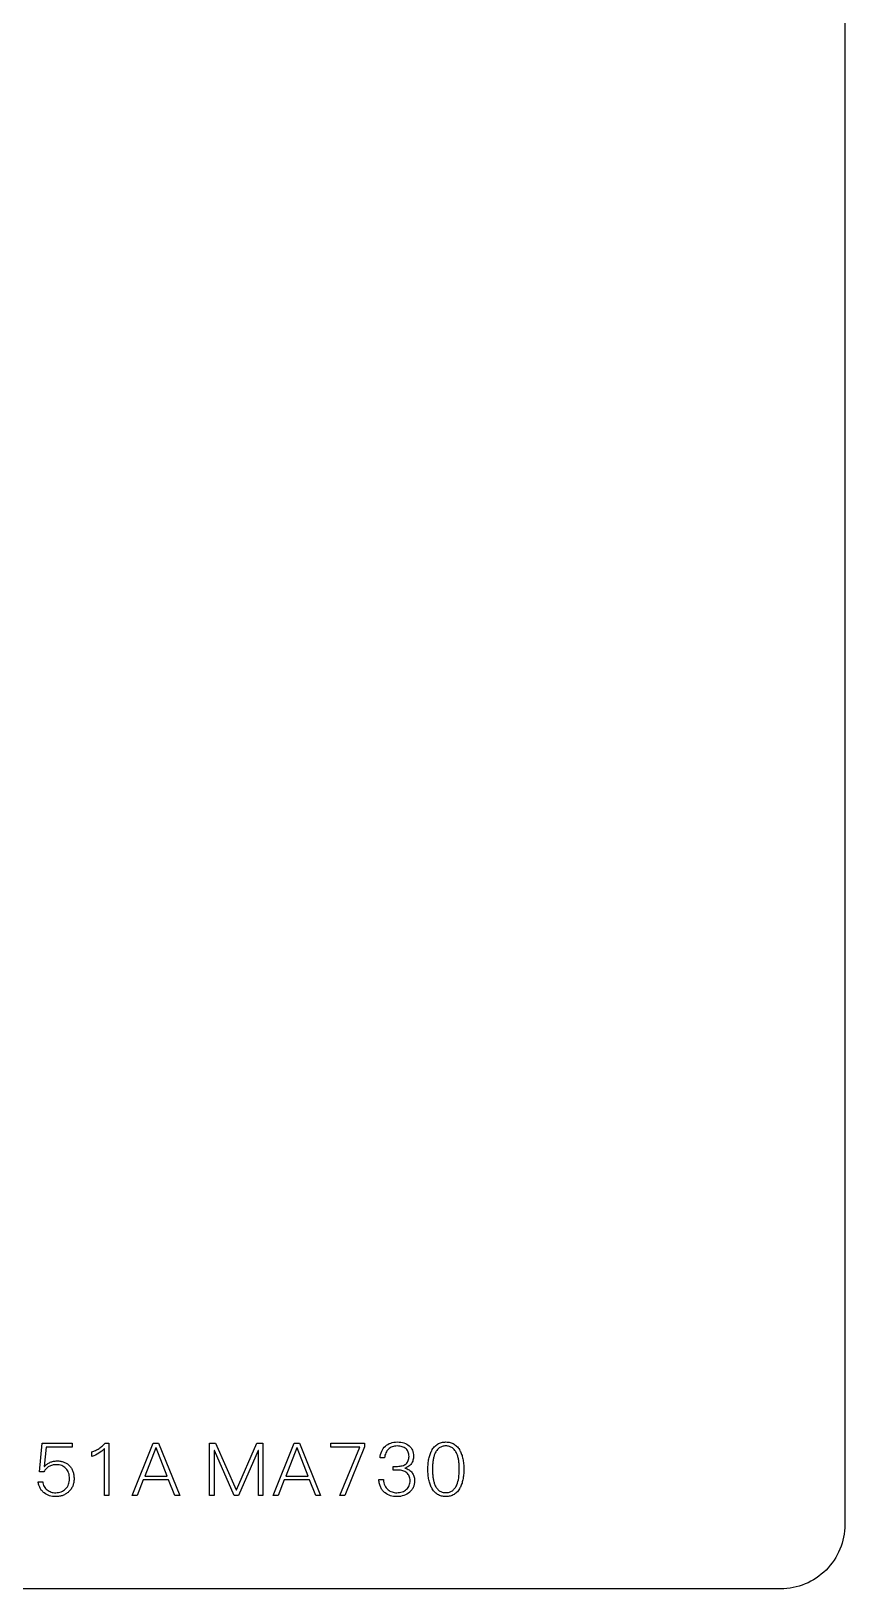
# Model space of a CAD drawing. Extents: x -100 to 100, y -100 to 100.
# Drawn here: x 49.4 to 100, y -100 to -3 of the extents above; entities that cross this region are included whole.
import ezdxf

# ---------------------------------------------------------------- set-up
doc = ezdxf.new("R2010")
doc.units = 0
doc.header["$MEASUREMENT"] = 0
doc.layers.get('0').update_dxf_attribs({"linetype": 'CONTINUOUS'})

msp = doc.modelspace()

# ---------------------------------------------------------------- linework, layer by layer
msp.add_lwpolyline([(100.000479, -0.249997), (100.000479, -95.99999), (100.000479, -95.99999, -0.414214), (96.000488, -99.99999), (96.000488, -99.99999), (0.250477, -99.99999)], format="xyb")
for points in [[(50.043672, -90.916074), (51.896455, -90.916074), (51.896455, -90.916074), (51.896455, -91.172891), (51.896455, -91.172891), (50.277559, -91.172891), (50.277559, -91.172891), (50.16291, -92.379043), (50.16291, -92.379043), (50.176665, -92.379043), (50.176665, -92.379043), (50.214424, -92.336836), (50.214424, -92.336836), (50.254346, -92.297354), (50.254346, -92.297354), (50.296411, -92.260596), (50.296411, -92.260596), (50.340625, -92.226553), (50.340625, -92.226553), (50.386982, -92.195234), (50.386982, -92.195234), (50.435498, -92.16665), (50.435498, -92.16665), (50.486162, -92.140781), (50.486162, -92.140781), (50.53897, -92.117627), (50.53897, -92.117627), (50.587773, -92.097207), (50.587773, -92.097207), (50.637856, -92.079512), (50.637856, -92.079512), (50.689233, -92.064531), (50.689233, -92.064531), (50.741909, -92.052285), (50.741909, -92.052285), (50.795869, -92.042744), (50.795869, -92.042744), (50.851108, -92.035938), (50.851108, -92.035938), (50.907642, -92.031855), (50.907642, -92.031855), (50.965474, -92.030498), (50.965474, -92.030498), (51.023247, -92.031621), (51.023247, -92.031621), (51.079629, -92.035), (51.079629, -92.035), (51.1346, -92.040654), (51.1346, -92.040654), (51.188184, -92.048545), (51.188184, -92.048545), (51.240371, -92.058711), (51.240371, -92.058711), (51.291167, -92.071123), (51.291167, -92.071123), (51.340552, -92.085791), (51.340552, -92.085791), (51.388545, -92.102725), (51.388545, -92.102725), (51.435142, -92.121914), (51.435142, -92.121914), (51.480337, -92.143359), (51.480337, -92.143359), (51.524146, -92.167061), (51.524146, -92.167061), (51.566543, -92.193018), (51.566543, -92.193018), (51.607549, -92.22123), (51.607549, -92.22123), (51.647158, -92.251699), (51.647158, -92.251699), (51.685376, -92.284434), (51.685376, -92.284434), (51.722183, -92.319424), (51.722183, -92.319424), (51.758291, -92.358672), (51.758291, -92.358672), (51.792056, -92.399609), (51.792056, -92.399609), (51.823496, -92.442227), (51.823496, -92.442227), (51.852598, -92.486523), (51.852598, -92.486523), (51.87939, -92.53251), (51.87939, -92.53251), (51.903843, -92.580186), (51.903843, -92.580186), (51.925957, -92.629541), (51.925957, -92.629541), (51.945762, -92.680576), (51.945762, -92.680576), (51.963223, -92.733291), (51.963223, -92.733291), (51.978364, -92.787705), (51.978364, -92.787705), (51.991182, -92.843789), (51.991182, -92.843789), (52.001655, -92.901563), (52.001655, -92.901563), (52.009805, -92.961025), (52.009805, -92.961025), (52.015635, -93.022168), (52.015635, -93.022168), (52.019121, -93.08499), (52.019121, -93.08499), (52.020283, -93.149502), (52.020283, -93.149502), (52.018984, -93.209063), (52.018984, -93.209063), (52.015049, -93.267383), (52.015049, -93.267383), (52.008511, -93.324434), (52.008511, -93.324434), (51.99936, -93.380244), (51.99936, -93.380244), (51.987588, -93.434785), (51.987588, -93.434785), (51.973208, -93.488086), (51.973208, -93.488086), (51.956206, -93.540127), (51.956206, -93.540127), (51.936582, -93.590918), (51.936582, -93.590918), (51.914351, -93.640449), (51.914351, -93.640449), (51.889507, -93.68873), (51.889507, -93.68873), (51.862046, -93.735752), (51.862046, -93.735752), (51.831963, -93.781523), (51.831963, -93.781523), (51.799268, -93.826045), (51.799268, -93.826045), (51.763965, -93.869307), (51.763965, -93.869307), (51.726045, -93.911309), (51.726045, -93.911309), (51.685498, -93.95207), (51.685498, -93.95207), (51.644741, -93.988721), (51.644741, -93.988721), (51.602734, -94.023008), (51.602734, -94.023008), (51.559463, -94.054941), (51.559463, -94.054941), (51.514951, -94.084492), (51.514951, -94.084492), (51.469175, -94.111689), (51.469175, -94.111689), (51.422148, -94.136523), (51.422148, -94.136523), (51.373867, -94.158984), (51.373867, -94.158984), (51.324336, -94.179082), (51.324336, -94.179082), (51.273555, -94.196826), (51.273555, -94.196826), (51.221504, -94.212197), (51.221504, -94.212197), (51.168218, -94.225195), (51.168218, -94.225195), (51.113667, -94.23585), (51.113667, -94.23585), (51.057861, -94.244121), (51.057861, -94.244121), (51.000806, -94.250029), (51.000806, -94.250029), (50.942495, -94.253574), (50.942495, -94.253574), (50.88292, -94.254766), (50.88292, -94.254766), (50.77939, -94.251104), (50.77939, -94.251104), (50.679697, -94.240146), (50.679697, -94.240146), (50.583901, -94.221865), (50.583901, -94.221865), (50.491958, -94.196279), (50.491958, -94.196279), (50.403892, -94.163398), (50.403892, -94.163398), (50.319688, -94.123193), (50.319688, -94.123193), (50.23937, -94.075684), (50.23937, -94.075684), (50.16291, -94.020859), (50.16291, -94.020859), (50.122217, -93.988584), (50.122217, -93.988584), (50.083862, -93.954795), (50.083862, -93.954795), (50.047847, -93.919512), (50.047847, -93.919512), (50.014141, -93.882705), (50.014141, -93.882705), (49.982773, -93.844404), (49.982773, -93.844404), (49.953745, -93.804609), (49.953745, -93.804609), (49.927026, -93.763291), (49.927026, -93.763291), (49.902646, -93.720469), (49.902646, -93.720469), (49.880596, -93.676162), (49.880596, -93.676162), (49.860864, -93.630332), (49.860864, -93.630332), (49.843477, -93.582998), (49.843477, -93.582998), (49.828408, -93.53416), (49.828408, -93.53416), (49.815669, -93.483828), (49.815669, -93.483828), (49.805269, -93.431982), (49.805269, -93.431982), (49.797192, -93.378633), (49.797192, -93.378633), (49.79144, -93.323779), (49.79144, -93.323779), (50.071182, -93.323779), (50.071182, -93.323779), (50.083516, -93.405117), (50.083516, -93.405117), (50.102144, -93.481709), (50.102144, -93.481709), (50.127075, -93.553584), (50.127075, -93.553584), (50.15832, -93.620732), (50.15832, -93.620732), (50.195874, -93.683145), (50.195874, -93.683145), (50.239727, -93.74083), (50.239727, -93.74083), (50.289883, -93.793789), (50.289883, -93.793789), (50.346357, -93.842012), (50.346357, -93.842012), (50.402896, -93.881777), (50.402896, -93.881777), (50.462441, -93.91624), (50.462441, -93.91624), (50.524995, -93.94541), (50.524995, -93.94541), (50.590562, -93.969268), (50.590562, -93.969268), (50.659136, -93.987832), (50.659136, -93.987832), (50.730718, -94.001084), (50.730718, -94.001084), (50.805317, -94.009043), (50.805317, -94.009043), (50.88292, -94.011689), (50.88292, -94.011689), (50.973789, -94.007891), (50.973789, -94.007891), (51.06063, -93.996504), (51.06063, -93.996504), (51.143481, -93.97751), (51.143481, -93.97751), (51.222295, -93.950928), (51.222295, -93.950928), (51.297114, -93.916748), (51.297114, -93.916748), (51.36791, -93.874971), (51.36791, -93.874971), (51.434697, -93.825605), (51.434697, -93.825605), (51.497461, -93.768633), (51.497461, -93.768633), (51.554429, -93.703779), (51.554429, -93.703779), (51.603809, -93.635352), (51.603809, -93.635352), (51.645576, -93.56333), (51.645576, -93.56333), (51.679761, -93.487734), (51.679761, -93.487734), (51.706357, -93.408545), (51.706357, -93.408545), (51.725342, -93.325791), (51.725342, -93.325791), (51.736743, -93.239434), (51.736743, -93.239434), (51.740542, -93.149502), (51.740542, -93.149502), (51.736953, -93.047959), (51.736953, -93.047959), (51.726206, -92.952012), (51.726206, -92.952012), (51.708281, -92.86165), (51.708281, -92.86165), (51.683203, -92.776875), (51.683203, -92.776875), (51.650957, -92.697705), (51.650957, -92.697705), (51.611543, -92.624102), (51.611543, -92.624102), (51.564976, -92.556104), (51.564976, -92.556104), (51.51123, -92.493691), (51.51123, -92.493691), (51.453682, -92.441025), (51.453682, -92.441025), (51.391123, -92.395381), (51.391123, -92.395381), (51.32355, -92.356758), (51.32355, -92.356758), (51.250967, -92.325146), (51.250967, -92.325146), (51.173359, -92.300576), (51.173359, -92.300576), (51.090732, -92.283018), (51.090732, -92.283018), (51.003101, -92.27248), (51.003101, -92.27248), (50.910444, -92.268975), (50.910444, -92.268975), (50.849243, -92.270693), (50.849243, -92.270693), (50.789492, -92.27585), (50.789492, -92.27585), (50.731152, -92.284453), (50.731152, -92.284453), (50.674258, -92.296484), (50.674258, -92.296484), (50.618799, -92.311973), (50.618799, -92.311973), (50.564766, -92.330889), (50.564766, -92.330889), (50.512163, -92.353252), (50.512163, -92.353252), (50.461011, -92.379043), (50.461011, -92.379043), (50.410913, -92.409209), (50.410913, -92.409209), (50.363838, -92.442383), (50.363838, -92.442383), (50.319775, -92.478574), (50.319775, -92.478574), (50.278706, -92.517773), (50.278706, -92.517773), (50.240664, -92.559971), (50.240664, -92.559971), (50.20562, -92.605186), (50.20562, -92.605186), (50.173579, -92.653418), (50.173579, -92.653418), (50.14457, -92.704658), (50.14457, -92.704658), (49.878569, -92.704658), (49.878569, -92.704658), (50.043672, -90.916074)], [(54.192261, -90.916074), (54.192261, -94.190557), (54.192261, -94.190557), (53.91252, -94.190557), (53.91252, -94.190557), (53.91252, -91.264609), (53.91252, -91.264609), (53.83104, -91.347383), (53.83104, -91.347383), (53.744839, -91.423701), (53.744839, -91.423701), (53.653896, -91.493564), (53.653896, -91.493564), (53.558232, -91.556982), (53.558232, -91.556982), (53.457842, -91.613945), (53.457842, -91.613945), (53.352715, -91.664463), (53.352715, -91.664463), (53.242861, -91.708535), (53.242861, -91.708535), (53.128286, -91.746152), (53.128286, -91.746152), (53.128286, -91.461816), (53.128286, -91.461816), (53.186553, -91.443535), (53.186553, -91.443535), (53.244365, -91.423115), (53.244365, -91.423115), (53.301768, -91.400547), (53.301768, -91.400547), (53.358735, -91.37583), (53.358735, -91.37583), (53.415283, -91.348955), (53.415283, -91.348955), (53.471387, -91.319932), (53.471387, -91.319932), (53.52707, -91.28876), (53.52707, -91.28876), (53.58231, -91.255439), (53.58231, -91.255439), (53.635479, -91.219033), (53.635479, -91.219033), (53.687217, -91.180918), (53.687217, -91.180918), (53.73752, -91.141074), (53.73752, -91.141074), (53.786396, -91.099512), (53.786396, -91.099512), (53.833828, -91.05623), (53.833828, -91.05623), (53.879844, -91.01123), (53.879844, -91.01123), (53.924409, -90.964512), (53.924409, -90.964512), (53.967549, -90.916074), (53.967549, -90.916074), (54.192261, -90.916074)], [(56.955859, -90.916074), (57.286055, -90.916074), (57.286055, -90.916074), (58.597671, -94.190557), (58.597671, -94.190557), (58.29042, -94.190557), (58.29042, -94.190557), (57.909771, -93.213711), (57.909771, -93.213711), (56.332144, -93.213711), (56.332144, -93.213711), (55.951489, -94.190557), (55.951489, -94.190557), (55.644229, -94.190557), (55.644229, -94.190557), (56.955859, -90.916074)], [(60.459644, -90.916074), (60.831099, -90.916074), (60.831099, -90.916074), (62.115225, -93.837422), (62.115225, -93.837422), (62.128975, -93.837422), (62.128975, -93.837422), (63.403921, -90.916074), (63.403921, -90.916074), (63.775391, -90.916074), (63.775391, -90.916074), (63.775391, -94.190557), (63.775391, -94.190557), (63.495635, -94.190557), (63.495635, -94.190557), (63.495635, -91.379258), (63.495635, -91.379258), (63.48188, -91.379258), (63.48188, -91.379258), (62.252803, -94.190557), (62.252803, -94.190557), (61.982217, -94.190557), (61.982217, -94.190557), (60.757725, -91.379258), (60.757725, -91.379258), (60.739385, -91.379258), (60.739385, -91.379258), (60.739385, -94.190557), (60.739385, -94.190557), (60.459644, -94.190557), (60.459644, -94.190557), (60.459644, -90.916074)], [(65.727231, -90.916074), (66.057441, -90.916074), (66.057441, -90.916074), (67.369058, -94.190557), (67.369058, -94.190557), (67.061797, -94.190557), (67.061797, -94.190557), (66.681147, -93.213711), (66.681147, -93.213711), (65.10353, -93.213711), (65.10353, -93.213711), (64.722881, -94.190557), (64.722881, -94.190557), (64.415605, -94.190557), (64.415605, -94.190557), (65.727231, -90.916074)], [(67.995518, -90.916074), (70.109712, -90.916074), (70.109712, -90.916074), (70.109712, -91.149961), (70.109712, -91.149961), (68.871455, -94.190557), (68.871455, -94.190557), (68.564189, -94.190557), (68.564189, -94.190557), (69.816201, -91.17748), (69.816201, -91.17748), (67.995518, -91.17748), (67.995518, -91.17748), (67.995518, -90.916074)], [(72.139531, -90.851855), (72.251382, -90.855596), (72.251382, -90.855596), (72.357656, -90.866768), (72.357656, -90.866768), (72.458325, -90.8854), (72.458325, -90.8854), (72.553428, -90.911475), (72.553428, -90.911475), (72.642925, -90.94501), (72.642925, -90.94501), (72.726831, -90.986006), (72.726831, -90.986006), (72.805151, -91.034453), (72.805151, -91.034453), (72.877886, -91.090342), (72.877886, -91.090342), (72.942378, -91.152539), (72.942378, -91.152539), (72.998271, -91.219893), (72.998271, -91.219893), (73.045566, -91.292412), (73.045566, -91.292412), (73.084263, -91.370088), (73.084263, -91.370088), (73.114365, -91.45293), (73.114365, -91.45293), (73.135854, -91.540928), (73.135854, -91.540928), (73.148755, -91.634092), (73.148755, -91.634092), (73.153062, -91.732402), (73.153062, -91.732402), (73.150977, -91.801406), (73.150977, -91.801406), (73.144751, -91.867402), (73.144751, -91.867402), (73.134346, -91.930391), (73.134346, -91.930391), (73.119805, -91.990371), (73.119805, -91.990371), (73.101104, -92.047344), (73.101104, -92.047344), (73.078247, -92.101299), (73.078247, -92.101299), (73.05123, -92.152246), (73.05123, -92.152246), (73.020054, -92.200186), (73.020054, -92.200186), (72.984727, -92.245107), (72.984727, -92.245107), (72.945254, -92.287031), (72.945254, -92.287031), (72.901606, -92.325938), (72.901606, -92.325938), (72.853818, -92.361836), (72.853818, -92.361836), (72.80186, -92.394736), (72.80186, -92.394736), (72.745757, -92.424609), (72.745757, -92.424609), (72.685479, -92.451484), (72.685479, -92.451484), (72.621064, -92.475342), (72.621064, -92.475342), (72.690146, -92.498916), (72.690146, -92.498916), (72.755205, -92.526074), (72.755205, -92.526074), (72.81627, -92.556816), (72.81627, -92.556816), (72.873296, -92.591143), (72.873296, -92.591143), (72.926328, -92.629053), (72.926328, -92.629053), (72.975337, -92.670547), (72.975337, -92.670547), (73.020337, -92.715615), (73.020337, -92.715615), (73.061333, -92.764277), (73.061333, -92.764277), (73.09894, -92.816006), (73.09894, -92.816006), (73.131548, -92.870322), (73.131548, -92.870322), (73.159146, -92.927227), (73.159146, -92.927227), (73.181719, -92.986699), (73.181719, -92.986699), (73.199272, -93.04876), (73.199272, -93.04876), (73.211821, -93.113389), (73.211821, -93.113389), (73.219346, -93.180605), (73.219346, -93.180605), (73.221846, -93.2504), (73.221846, -93.2504), (73.22064, -93.304824), (73.22064, -93.304824), (73.217051, -93.358037), (73.217051, -93.358037), (73.211045, -93.41002), (73.211045, -93.41002), (73.202642, -93.460791), (73.202642, -93.460791), (73.191836, -93.510342), (73.191836, -93.510342), (73.178633, -93.558672), (73.178633, -93.558672), (73.163032, -93.605791), (73.163032, -93.605791), (73.145034, -93.65168), (73.145034, -93.65168), (73.124619, -93.696367), (73.124619, -93.696367), (73.101816, -93.739824), (73.101816, -93.739824), (73.076606, -93.782061), (73.076606, -93.782061), (73.049009, -93.823086), (73.049009, -93.823086), (73.018999, -93.862891), (73.018999, -93.862891), (72.986587, -93.901475), (72.986587, -93.901475), (72.951777, -93.938848), (72.951777, -93.938848), (72.91457, -93.975), (72.91457, -93.975), (72.832881, -94.040566), (72.832881, -94.040566), (72.74604, -94.097393), (72.74604, -94.097393), (72.654023, -94.145479), (72.654023, -94.145479), (72.556855, -94.184814), (72.556855, -94.184814), (72.454526, -94.21542), (72.454526, -94.21542), (72.347046, -94.237275), (72.347046, -94.237275), (72.234409, -94.250391), (72.234409, -94.250391), (72.116597, -94.254766), (72.116597, -94.254766), (72.009893, -94.251182), (72.009893, -94.251182), (71.907642, -94.24043), (71.907642, -94.24043), (71.809829, -94.22252), (71.809829, -94.22252), (71.71646, -94.197432), (71.71646, -94.197432), (71.627529, -94.165186), (71.627529, -94.165186), (71.543037, -94.125771), (71.543037, -94.125771), (71.463003, -94.079199), (71.463003, -94.079199), (71.387397, -94.025459), (71.387397, -94.025459), (71.344478, -93.990498), (71.344478, -93.990498), (71.303994, -93.953291), (71.303994, -93.953291), (71.265938, -93.913828), (71.265938, -93.913828), (71.230322, -93.8721), (71.230322, -93.8721), (71.197153, -93.828115), (71.197153, -93.828115), (71.166411, -93.781885), (71.166411, -93.781885), (71.138101, -93.733389), (71.138101, -93.733389), (71.112231, -93.682637), (71.112231, -93.682637), (71.088804, -93.629629), (71.088804, -93.629629), (71.067808, -93.574365), (71.067808, -93.574365), (71.049243, -93.516846), (71.049243, -93.516846), (71.03312, -93.457061), (71.03312, -93.457061), (71.019438, -93.395029), (71.019438, -93.395029), (71.008188, -93.330723), (71.008188, -93.330723), (70.99937, -93.26417), (70.99937, -93.26417), (70.992993, -93.195361), (70.992993, -93.195361), (71.277334, -93.195361), (71.277334, -93.195361), (71.285933, -93.296621), (71.285933, -93.296621), (71.302563, -93.391709), (71.302563, -93.391709), (71.327207, -93.480635), (71.327207, -93.480635), (71.359888, -93.563398), (71.359888, -93.563398), (71.400581, -93.64001), (71.400581, -93.64001), (71.449312, -93.710449), (71.449312, -93.710449), (71.506069, -93.774717), (71.506069, -93.774717), (71.570845, -93.832832), (71.570845, -93.832832), (71.627451, -93.874756), (71.627451, -93.874756), (71.687222, -93.911084), (71.687222, -93.911084), (71.750132, -93.941826), (71.750132, -93.941826), (71.816206, -93.966973), (71.816206, -93.966973), (71.88542, -93.986543), (71.88542, -93.986543), (71.957798, -94.000508), (71.957798, -94.000508), (72.03333, -94.008896), (72.03333, -94.008896), (72.112007, -94.011689), (72.112007, -94.011689), (72.202803, -94.00833), (72.202803, -94.00833), (72.289438, -93.998223), (72.289438, -93.998223), (72.371914, -93.981377), (72.371914, -93.981377), (72.450234, -93.957803), (72.450234, -93.957803), (72.524399, -93.9275), (72.524399, -93.9275), (72.594404, -93.890439), (72.594404, -93.890439), (72.660269, -93.84666), (72.660269, -93.84666), (72.721958, -93.796143), (72.721958, -93.796143), (72.773545, -93.740615), (72.773545, -93.740615), (72.818267, -93.681787), (72.818267, -93.681787), (72.856099, -93.619648), (72.856099, -93.619648), (72.887065, -93.554229), (72.887065, -93.554229), (72.911143, -93.485508), (72.911143, -93.485508), (72.92834, -93.413496), (72.92834, -93.413496), (72.938652, -93.338184), (72.938652, -93.338184), (72.942095, -93.25957), (72.942095, -93.25957), (72.938799, -93.185762), (72.938799, -93.185762), (72.928906, -93.115684), (72.928906, -93.115684), (72.912427, -93.049326), (72.912427, -93.049326), (72.889355, -92.986699), (72.889355, -92.986699), (72.859688, -92.927803), (72.859688, -92.927803), (72.823418, -92.872617), (72.823418, -92.872617), (72.780566, -92.821162), (72.780566, -92.821162), (72.731123, -92.773447), (72.731123, -92.773447), (72.678311, -92.732598), (72.678311, -92.732598), (72.620781, -92.697197), (72.620781, -92.697197), (72.558506, -92.667246), (72.558506, -92.667246), (72.491514, -92.642744), (72.491514, -92.642744), (72.419775, -92.623682), (72.419775, -92.623682), (72.34332, -92.610059), (72.34332, -92.610059), (72.262124, -92.601895), (72.262124, -92.601895), (72.176201, -92.59917), (72.176201, -92.59917), (71.887285, -92.59917), (71.887285, -92.59917), (71.887285, -92.369863), (71.887285, -92.369863), (72.148696, -92.369863), (72.148696, -92.369863), (72.232397, -92.367354), (72.232397, -92.367354), (72.311504, -92.359834), (72.311504, -92.359834), (72.386025, -92.347295), (72.386025, -92.347295), (72.455957, -92.329736), (72.455957, -92.329736), (72.521313, -92.307168), (72.521313, -92.307168), (72.58208, -92.27958), (72.58208, -92.27958), (72.638257, -92.246973), (72.638257, -92.246973), (72.689863, -92.209355), (72.689863, -92.209355), (72.732852, -92.16499), (72.732852, -92.16499), (72.770117, -92.116777), (72.770117, -92.116777), (72.80165, -92.064678), (72.80165, -92.064678), (72.827441, -92.008711), (72.827441, -92.008711), (72.8475, -91.948877), (72.8475, -91.948877), (72.861836, -91.885176), (72.861836, -91.885176), (72.870435, -91.817598), (72.870435, -91.817598), (72.873296, -91.746152), (72.873296, -91.746152), (72.870356, -91.675635), (72.870356, -91.675635), (72.861553, -91.608564), (72.861553, -91.608564), (72.84686, -91.544941), (72.84686, -91.544941), (72.826294, -91.484746), (72.826294, -91.484746), (72.799849, -91.427998), (72.799849, -91.427998), (72.767524, -91.374678), (72.767524, -91.374678), (72.729336, -91.324805), (72.729336, -91.324805), (72.685273, -91.278379), (72.685273, -91.278379), (72.633594, -91.236445), (72.633594, -91.236445), (72.577207, -91.200117), (72.577207, -91.200117), (72.516084, -91.169375), (72.516084, -91.169375), (72.450234, -91.144229), (72.450234, -91.144229), (72.379648, -91.124658), (72.379648, -91.124658), (72.304336, -91.110693), (72.304336, -91.110693), (72.224302, -91.102305), (72.224302, -91.102305), (72.139531, -91.099512), (72.139531, -91.099512), (72.054761, -91.102588), (72.054761, -91.102588), (71.974712, -91.111836), (71.974712, -91.111836), (71.899399, -91.127246), (71.899399, -91.127246), (71.828813, -91.148818), (71.828813, -91.148818), (71.762964, -91.176543), (71.762964, -91.176543), (71.701841, -91.210439), (71.701841, -91.210439), (71.645439, -91.250498), (71.645439, -91.250498), (71.593774, -91.296709), (71.593774, -91.296709), (71.544766, -91.347373), (71.544766, -91.347373), (71.500913, -91.403057), (71.500913, -91.403057), (71.462212, -91.46375), (71.462212, -91.46375), (71.428687, -91.529463), (71.428687, -91.529463), (71.400298, -91.600186), (71.400298, -91.600186), (71.377085, -91.675928), (71.377085, -91.675928), (71.359023, -91.756689), (71.359023, -91.756689), (71.346133, -91.842461), (71.346133, -91.842461), (71.066382, -91.842461), (71.066382, -91.842461), (71.080698, -91.730742), (71.080698, -91.730742), (71.103066, -91.624912), (71.103066, -91.624912), (71.133447, -91.524941), (71.133447, -91.524941), (71.171851, -91.430859), (71.171851, -91.430859), (71.218281, -91.342646), (71.218281, -91.342646), (71.272744, -91.260313), (71.272744, -91.260313), (71.335239, -91.183857), (71.335239, -91.183857), (71.405752, -91.113271), (71.405752, -91.113271), (71.479409, -91.052002), (71.479409, -91.052002), (71.558237, -90.998906), (71.558237, -90.998906), (71.642222, -90.953975), (71.642222, -90.953975), (71.731357, -90.917217), (71.731357, -90.917217), (71.825669, -90.888623), (71.825669, -90.888623), (71.925117, -90.868193), (71.925117, -90.868193), (72.029741, -90.855947), (72.029741, -90.855947), (72.139531, -90.851855)], [(75.164512, -90.851855), (75.23729, -90.853975), (75.23729, -90.853975), (75.307695, -90.860313), (75.307695, -90.860313), (75.375737, -90.870889), (75.375737, -90.870889), (75.441406, -90.885684), (75.441406, -90.885684), (75.504722, -90.904717), (75.504722, -90.904717), (75.565664, -90.927969), (75.565664, -90.927969), (75.624243, -90.955439), (75.624243, -90.955439), (75.680464, -90.987158), (75.680464, -90.987158), (75.734302, -91.023086), (75.734302, -91.023086), (75.785801, -91.063252), (75.785801, -91.063252), (75.834917, -91.107646), (75.834917, -91.107646), (75.881675, -91.15627), (75.881675, -91.15627), (75.926064, -91.209111), (75.926064, -91.209111), (75.968101, -91.266182), (75.968101, -91.266182), (76.007754, -91.32749), (76.007754, -91.32749), (76.045049, -91.393027), (76.045049, -91.393027), (76.073931, -91.44915), (76.073931, -91.44915), (76.100947, -91.507461), (76.100947, -91.507461), (76.126099, -91.567959), (76.126099, -91.567959), (76.14939, -91.630635), (76.14939, -91.630635), (76.170815, -91.695508), (76.170815, -91.695508), (76.190366, -91.762568), (76.190366, -91.762568), (76.208071, -91.831807), (76.208071, -91.831807), (76.223911, -91.903232), (76.223911, -91.903232), (76.237886, -91.976846), (76.237886, -91.976846), (76.249985, -92.052637), (76.249985, -92.052637), (76.260239, -92.130615), (76.260239, -92.130615), (76.268628, -92.210781), (76.268628, -92.210781), (76.275142, -92.293145), (76.275142, -92.293145), (76.279805, -92.377676), (76.279805, -92.377676), (76.282593, -92.464404), (76.282593, -92.464404), (76.28353, -92.553311), (76.28353, -92.553311), (76.282593, -92.641143), (76.282593, -92.641143), (76.279805, -92.726934), (76.279805, -92.726934), (76.275142, -92.810693), (76.275142, -92.810693), (76.268628, -92.892402), (76.268628, -92.892402), (76.260239, -92.972061), (76.260239, -92.972061), (76.249985, -93.049688), (76.249985, -93.049688), (76.237886, -93.125273), (76.237886, -93.125273), (76.223911, -93.198809), (76.223911, -93.198809), (76.208071, -93.270303), (76.208071, -93.270303), (76.190366, -93.339756), (76.190366, -93.339756), (76.170815, -93.407168), (76.170815, -93.407168), (76.14939, -93.472539), (76.14939, -93.472539), (76.126099, -93.535859), (76.126099, -93.535859), (76.100947, -93.597148), (76.100947, -93.597148), (76.073931, -93.656387), (76.073931, -93.656387), (76.045049, -93.713594), (76.045049, -93.713594), (76.007217, -93.779121), (76.007217, -93.779121), (75.96709, -93.84043), (75.96709, -93.84043), (75.924663, -93.89751), (75.924663, -93.89751), (75.879946, -93.950352), (75.879946, -93.950352), (75.832949, -93.998975), (75.832949, -93.998975), (75.783643, -94.043369), (75.783643, -94.043369), (75.732051, -94.083535), (75.732051, -94.083535), (75.678169, -94.119463), (75.678169, -94.119463), (75.621978, -94.151172), (75.621978, -94.151172), (75.563506, -94.178662), (75.563506, -94.178662), (75.502739, -94.201914), (75.502739, -94.201914), (75.439692, -94.220938), (75.439692, -94.220938), (75.374336, -94.235732), (75.374336, -94.235732), (75.306685, -94.246309), (75.306685, -94.246309), (75.236753, -94.252646), (75.236753, -94.252646), (75.164512, -94.254766), (75.164512, -94.254766), (75.092285, -94.252646), (75.092285, -94.252646), (75.022339, -94.246309), (75.022339, -94.246309), (74.954702, -94.235732), (74.954702, -94.235732), (74.889346, -94.220938), (74.889346, -94.220938), (74.826284, -94.201914), (74.826284, -94.201914), (74.765518, -94.178662), (74.765518, -94.178662), (74.707046, -94.151172), (74.707046, -94.151172), (74.650869, -94.119463), (74.650869, -94.119463), (74.596987, -94.083535), (74.596987, -94.083535), (74.5454, -94.043369), (74.5454, -94.043369), (74.496089, -93.998975), (74.496089, -93.998975), (74.449077, -93.950352), (74.449077, -93.950352), (74.404375, -93.89751), (74.404375, -93.89751), (74.361948, -93.84043), (74.361948, -93.84043), (74.321821, -93.779121), (74.321821, -93.779121), (74.283989, -93.713594), (74.283989, -93.713594), (74.255107, -93.657998), (74.255107, -93.657998), (74.228091, -93.600166), (74.228091, -93.600166), (74.202939, -93.540059), (74.202939, -93.540059), (74.179648, -93.477695), (74.179648, -93.477695), (74.158223, -93.413076), (74.158223, -93.413076), (74.138657, -93.346211), (74.138657, -93.346211), (74.120967, -93.27707), (74.120967, -93.27707), (74.105127, -93.205684), (74.105127, -93.205684), (74.091152, -93.132041), (74.091152, -93.132041), (74.079038, -93.056133), (74.079038, -93.056133), (74.068799, -92.977969), (74.068799, -92.977969), (74.06041, -92.897559), (74.06041, -92.897559), (74.053882, -92.814873), (74.053882, -92.814873), (74.049233, -92.729951), (74.049233, -92.729951), (74.046431, -92.642764), (74.046431, -92.642764), (74.045508, -92.553311), (74.045508, -92.553311), (74.046431, -92.46333), (74.046431, -92.46333), (74.049233, -92.375674), (74.049233, -92.375674), (74.053882, -92.290342), (74.053882, -92.290342), (74.06041, -92.207344), (74.06041, -92.207344), (74.068799, -92.12668), (74.068799, -92.12668), (74.079038, -92.04834), (74.079038, -92.04834), (74.091152, -91.972324), (74.091152, -91.972324), (74.105127, -91.898643), (74.105127, -91.898643), (74.120967, -91.827285), (74.120967, -91.827285), (74.138657, -91.758262), (74.138657, -91.758262), (74.158223, -91.691572), (74.158223, -91.691572), (74.179648, -91.627207), (74.179648, -91.627207), (74.202939, -91.565166), (74.202939, -91.565166), (74.228091, -91.505449), (74.228091, -91.505449), (74.255107, -91.448076), (74.255107, -91.448076), (74.283989, -91.393027), (74.283989, -91.393027), (74.321284, -91.32749), (74.321284, -91.32749), (74.360952, -91.266182), (74.360952, -91.266182), (74.402974, -91.209111), (74.402974, -91.209111), (74.447363, -91.15627), (74.447363, -91.15627), (74.494121, -91.107646), (74.494121, -91.107646), (74.543252, -91.063252), (74.543252, -91.063252), (74.594736, -91.023086), (74.594736, -91.023086), (74.648589, -90.987158), (74.648589, -90.987158), (74.704795, -90.955439), (74.704795, -90.955439), (74.763374, -90.927969), (74.763374, -90.927969), (74.824316, -90.904717), (74.824316, -90.904717), (74.887632, -90.885684), (74.887632, -90.885684), (74.953301, -90.870889), (74.953301, -90.870889), (75.021343, -90.860313), (75.021343, -90.860313), (75.091748, -90.853975), (75.091748, -90.853975), (75.164512, -90.851855)], [(75.164512, -91.099512), (75.105952, -91.101406), (75.105952, -91.101406), (75.049507, -91.107109), (75.049507, -91.107109), (74.995176, -91.116602), (74.995176, -91.116602), (74.942944, -91.129893), (74.942944, -91.129893), (74.892847, -91.146982), (74.892847, -91.146982), (74.844854, -91.167871), (74.844854, -91.167871), (74.79897, -91.192559), (74.79897, -91.192559), (74.755205, -91.221045), (74.755205, -91.221045), (74.71356, -91.25333), (74.71356, -91.25333), (74.674023, -91.289404), (74.674023, -91.289404), (74.636592, -91.329287), (74.636592, -91.329287), (74.601294, -91.372959), (74.601294, -91.372959), (74.568091, -91.42043), (74.568091, -91.42043), (74.537007, -91.471699), (74.537007, -91.471699), (74.508042, -91.526777), (74.508042, -91.526777), (74.481191, -91.585645), (74.481191, -91.585645), (74.462861, -91.631348), (74.462861, -91.631348), (74.445723, -91.679014), (74.445723, -91.679014), (74.429751, -91.728652), (74.429751, -91.728652), (74.414985, -91.780264), (74.414985, -91.780264), (74.401377, -91.833848), (74.401377, -91.833848), (74.388965, -91.889395), (74.388965, -91.889395), (74.377729, -91.946924), (74.377729, -91.946924), (74.367686, -92.006416), (74.367686, -92.006416), (74.358823, -92.067881), (74.358823, -92.067881), (74.351133, -92.131318), (74.351133, -92.131318), (74.344619, -92.196729), (74.344619, -92.196729), (74.339302, -92.264102), (74.339302, -92.264102), (74.335171, -92.333447), (74.335171, -92.333447), (74.332207, -92.404756), (74.332207, -92.404756), (74.330435, -92.478057), (74.330435, -92.478057), (74.329854, -92.553311), (74.329854, -92.553311), (74.330435, -92.6275), (74.330435, -92.6275), (74.332207, -92.699854), (74.332207, -92.699854), (74.335171, -92.770381), (74.335171, -92.770381), (74.339302, -92.839082), (74.339302, -92.839082), (74.344619, -92.905957), (74.344619, -92.905957), (74.351133, -92.971006), (74.351133, -92.971006), (74.358823, -93.034229), (74.358823, -93.034229), (74.367686, -93.095625), (74.367686, -93.095625), (74.377729, -93.155186), (74.377729, -93.155186), (74.388965, -93.21293), (74.388965, -93.21293), (74.401377, -93.268838), (74.401377, -93.268838), (74.414985, -93.32292), (74.414985, -93.32292), (74.429751, -93.375176), (74.429751, -93.375176), (74.445723, -93.425605), (74.445723, -93.425605), (74.462861, -93.474209), (74.462861, -93.474209), (74.481191, -93.520986), (74.481191, -93.520986), (74.508042, -93.579854), (74.508042, -93.579854), (74.537007, -93.634922), (74.537007, -93.634922), (74.568091, -93.686182), (74.568091, -93.686182), (74.601294, -93.733662), (74.601294, -93.733662), (74.636592, -93.777334), (74.636592, -93.777334), (74.674023, -93.817207), (74.674023, -93.817207), (74.71356, -93.853291), (74.71356, -93.853291), (74.755205, -93.885576), (74.755205, -93.885576), (74.79897, -93.914063), (74.79897, -93.914063), (74.844854, -93.93875), (74.844854, -93.93875), (74.892847, -93.959639), (74.892847, -93.959639), (74.942944, -93.976729), (74.942944, -93.976729), (74.995176, -93.99002), (74.995176, -93.99002), (75.049507, -93.999512), (75.049507, -93.999512), (75.105952, -94.005215), (75.105952, -94.005215), (75.164512, -94.007109), (75.164512, -94.007109), (75.222002, -94.005215), (75.222002, -94.005215), (75.277524, -93.999512), (75.277524, -93.999512), (75.331079, -93.99002), (75.331079, -93.99002), (75.382651, -93.976729), (75.382651, -93.976729), (75.432256, -93.959639), (75.432256, -93.959639), (75.479893, -93.93875), (75.479893, -93.93875), (75.525552, -93.914063), (75.525552, -93.914063), (75.569243, -93.885576), (75.569243, -93.885576), (75.610967, -93.853291), (75.610967, -93.853291), (75.650723, -93.817207), (75.650723, -93.817207), (75.688496, -93.777334), (75.688496, -93.777334), (75.724316, -93.733662), (75.724316, -93.733662), (75.758159, -93.686182), (75.758159, -93.686182), (75.79002, -93.634922), (75.79002, -93.634922), (75.819927, -93.579854), (75.819927, -93.579854), (75.847852, -93.520986), (75.847852, -93.520986), (75.884399, -93.423594), (75.884399, -93.423594), (75.916064, -93.319473), (75.916064, -93.319473), (75.942876, -93.208623), (75.942876, -93.208623), (75.964795, -93.091035), (75.964795, -93.091035), (75.981855, -92.966709), (75.981855, -92.966709), (75.994028, -92.835645), (75.994028, -92.835645), (76.001348, -92.697842), (76.001348, -92.697842), (76.003774, -92.553311), (76.003774, -92.553311), (76.003164, -92.479121), (76.003164, -92.479121), (76.001348, -92.406768), (76.001348, -92.406768), (75.998291, -92.33624), (75.998291, -92.33624), (75.994028, -92.267539), (75.994028, -92.267539), (75.988545, -92.200664), (75.988545, -92.200664), (75.981855, -92.135615), (75.981855, -92.135615), (75.973926, -92.072402), (75.973926, -92.072402), (75.964795, -92.011006), (75.964795, -92.011006), (75.954438, -91.951436), (75.954438, -91.951436), (75.942876, -91.893691), (75.942876, -91.893691), (75.930073, -91.837783), (75.930073, -91.837783), (75.916064, -91.783701), (75.916064, -91.783701), (75.90084, -91.731445), (75.90084, -91.731445), (75.884399, -91.681016), (75.884399, -91.681016), (75.866729, -91.632422), (75.866729, -91.632422), (75.847852, -91.585645), (75.847852, -91.585645), (75.820459, -91.526777), (75.820459, -91.526777), (75.791016, -91.471699), (75.791016, -91.471699), (75.759546, -91.42043), (75.759546, -91.42043), (75.72603, -91.372959), (75.72603, -91.372959), (75.690464, -91.329287), (75.690464, -91.329287), (75.652866, -91.289404), (75.652866, -91.289404), (75.613232, -91.25333), (75.613232, -91.25333), (75.571538, -91.221045), (75.571538, -91.221045), (75.527803, -91.192559), (75.527803, -91.192559), (75.482041, -91.167871), (75.482041, -91.167871), (75.434224, -91.146982), (75.434224, -91.146982), (75.384365, -91.129893), (75.384365, -91.129893), (75.332461, -91.116602), (75.332461, -91.116602), (75.278521, -91.107109), (75.278521, -91.107109), (75.222539, -91.101406), (75.222539, -91.101406), (75.164512, -91.099512)], [(56.423872, -92.975225), (57.818042, -92.975225), (57.818042, -92.975225), (57.130127, -91.21875), (57.130127, -91.21875), (57.116357, -91.21875), (57.116357, -91.21875), (56.423872, -92.975225)], [(65.195249, -92.975225), (66.589429, -92.975225), (66.589429, -92.975225), (65.901504, -91.21875), (65.901504, -91.21875), (65.887749, -91.21875), (65.887749, -91.21875), (65.195249, -92.975225)]]:
    msp.add_lwpolyline(points)

doc.saveas('drawing.dxf')
